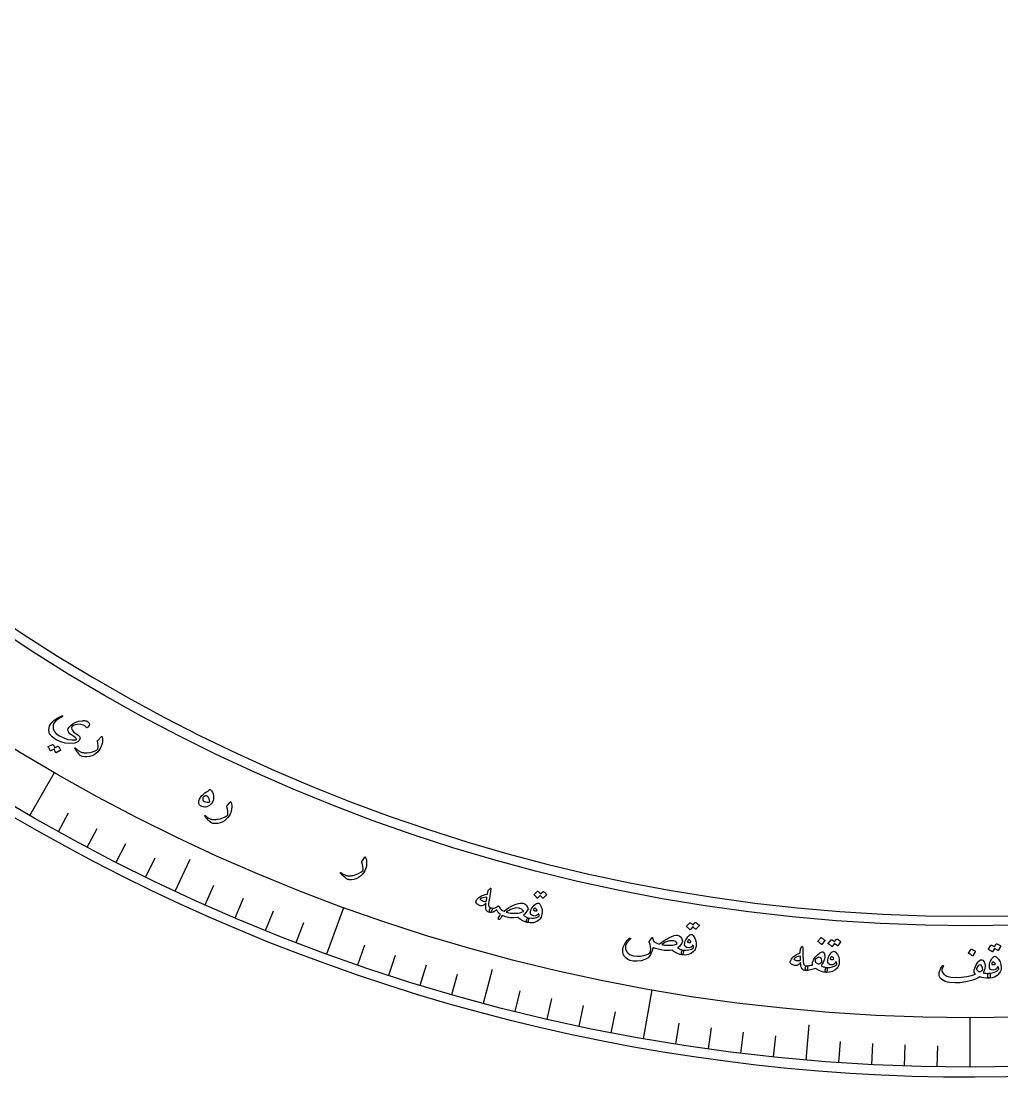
# Model space of a CAD drawing. Header units: millimetres. Extents: x -150 to 150, y -150 to 198.
# Drawn here: x -75.3 to 2.5, y -150 to -66.2 of the extents above; entities that cross this region are included whole.
import ezdxf

# ---------------------------------------------------------------- set-up
doc = ezdxf.new("R2010")
doc.units = ezdxf.units.MM
for name, color, linetype in [('CUT_INNER', 6, 'Continuous'), ('CUT_OUTER', 1, 'Continuous'), ('ENGRAVE', 7, 'Continuous'), ('ENGRAVE_FINE', 8, 'Continuous'), ('TEXT', 5, 'Continuous')]:
    doc.layers.add(name, color=color, linetype=linetype)

msp = doc.modelspace()

# ---------------------------------------------------------------- linework, layer by layer
at = {"layer": 'CUT_INNER'}
msp.add_arc((0, 0), 137.25, 95.273437, 87.539062, dxfattribs=at)
at = {"layer": 'CUT_OUTER'}
msp.add_arc((0.0002, -0.0002), 149.9998, 179.017762, 3.164151, dxfattribs=at)
at = {"layer": 'ENGRAVE'}
for points in [[(-74.6175, -129.2413), (-72.654, -125.8404)], [(-63.0694, -135.2528), (-61.884, -132.7106)], [(-51.0414, -140.235), (-49.6983, -136.5449)], [(-38.6249, -144.1499), (-37.8989, -141.4405)], [(-25.9144, -146.9678), (-25.2325, -143.1004)], [(0, -149.235), (0, -145.308)], [(-13.0067, -148.6671), (-12.7622, -145.8728)]]:
    msp.add_lwpolyline(points, dxfattribs=at)
for radius in [149.235, 145.308, 138.015]:
    msp.add_circle((0, 0), radius, dxfattribs=at)
at = {"layer": 'ENGRAVE_FINE'}
for points in [[(-72.3506, -130.5239), (-71.5346, -129.0519)], [(-70.0616, -131.7667), (-69.2715, -130.2807)], [(-67.7513, -132.9694), (-66.9872, -131.4698)], [(-65.4203, -134.1315), (-64.6825, -132.6189)], [(-60.6993, -136.333), (-60.0148, -134.7955)], [(-58.3108, -137.3715), (-57.6532, -135.8223)], [(-55.9044, -138.3683), (-55.274, -136.8078)], [(-53.481, -139.3229), (-52.8779, -137.7517)], [(-48.5862, -141.1045), (-48.0382, -139.5132)], [(-46.1162, -141.9309), (-45.5961, -140.3303)], [(-43.6321, -142.7141), (-43.14, -141.1047)], [(-41.1347, -143.4539), (-40.6708, -141.8361)], [(-36.1032, -144.8021), (-35.6961, -143.1691)], [(-33.5706, -145.4101), (-33.192, -143.7703)], [(-31.0277, -145.9739), (-30.6778, -144.3276)], [(-28.4754, -146.4931), (-28.1542, -144.8411)], [(-23.3455, -147.3977), (-23.0822, -145.7354)], [(-20.7695, -147.7827), (-20.5353, -146.116)], [(-18.1872, -148.1226), (-17.9821, -146.4522)], [(-15.5993, -148.4175), (-15.4234, -146.7437)], [(-10.4101, -148.8715), (-10.2927, -147.1926)], [(-7.8104, -149.0305), (-7.7223, -147.3498)], [(-5.2082, -149.1441), (-5.1495, -147.4621)], [(-2.6045, -149.2123), (-2.5751, -147.5295)]]:
    msp.add_lwpolyline(points, dxfattribs=at)
at = {"layer": 'TEXT'}
for points in [[(-70.1521, -122.2557), (-70.2469, -122.1489), (-70.3769, -122.072), (-70.5421, -122.0247), (-70.7428, -122.007), (-70.8838, -122.0191), (-71.0161, -122.0544), (-71.1396, -122.113), (-71.2544, -122.1948), (-71.2723, -122.2141), (-71.2862, -122.2369), (-71.2962, -122.2633), (-71.3021, -122.2933), (-71.2896, -122.4043), (-71.2269, -122.5191), (-71.1138, -122.6375), (-70.9504, -122.7593), (-70.7879, -122.8776), (-70.6813, -122.9834), (-70.6306, -123.0769), (-70.636, -123.1582), (-70.7087, -123.293), (-70.8029, -123.3962), (-70.9185, -123.4677), (-71.0556, -123.5074), (-71.4349, -123.5347), (-71.8044, -123.502), (-72.1637, -123.4094), (-72.5123, -123.2569), (-72.8532, -123.0228), (-73.0559, -122.7598), (-73.1203, -122.4687), (-73.0467, -122.1498), (-72.9639, -122.0001), (-72.8474, -121.8534), (-72.6972, -121.7098), (-72.5135, -121.5691), (-72.4573, -121.533), (-72.4015, -121.4991), (-72.3461, -121.4674), (-72.2912, -121.4379), (-72.2363, -121.4104), (-72.181, -121.385), (-72.1255, -121.3616), (-72.0697, -121.3402), (-72.0427, -121.3336), (-72.0234, -121.3359), (-72.0118, -121.3471), (-72.0078, -121.3671), (-72.0109, -121.3872), (-72.019, -121.4044), (-72.032, -121.4187), (-72.05, -121.4299), (-72.3402, -121.5808), (-72.5564, -121.7437), (-72.6984, -121.9192), (-72.7658, -122.1074), (-72.7649, -122.3483), (-72.6827, -122.5667), (-72.5189, -122.7623), (-72.2737, -122.9348), (-71.9281, -123.1025), (-71.5911, -123.2087), (-71.263, -123.2537), (-70.9442, -123.2376), (-70.9229, -123.2329), (-70.9103, -123.2232), (-70.9064, -123.2085), (-70.9112, -123.1888), (-70.9467, -123.1369), (-71.0203, -123.0678), (-71.132, -122.9814), (-71.2818, -122.8777), (-71.4301, -122.7655), (-71.5305, -122.6578), (-71.5829, -122.555), (-71.5875, -122.4569), (-71.56, -122.3609), (-71.5147, -122.2699), (-71.4516, -122.1838), (-71.3707, -122.1026), (-71.18, -121.9617), (-70.967, -121.8536), (-70.7319, -121.7784), (-70.4745, -121.7358), (-70.4086, -121.7285), (-70.3466, -121.725), (-70.2886, -121.7252), (-70.2346, -121.7291), (-70.1846, -121.7364), (-70.1389, -121.7467), (-70.0973, -121.7601), (-70.0598, -121.7765), (-69.9294, -121.8687), (-69.8797, -121.9779), (-69.9106, -122.1043), (-70.0223, -122.2479), (-70.0632, -122.2804), (-70.0985, -122.2925), (-70.1281, -122.2843), (-70.1521, -122.2557)], [(-68.9373, -122.9881), (-68.9315, -122.9826), (-68.926, -122.9788), (-68.9209, -122.9765), (-68.9161, -122.9759), (-68.9053, -122.9808), (-68.8953, -122.9924), (-68.8861, -123.0107), (-68.8777, -123.0359), (-68.8555, -123.1526), (-68.8492, -123.2765), (-68.8588, -123.4078), (-68.8845, -123.5463), (-68.9237, -123.6889), (-68.9738, -123.8231), (-69.0348, -123.9488), (-69.1067, -124.066), (-69.2274, -124.2058), (-69.3659, -124.3274), (-69.5221, -124.4305), (-69.6962, -124.5152), (-69.882, -124.5761), (-70.0716, -124.6041), (-70.2648, -124.5991), (-70.4616, -124.5611), (-70.5112, -124.5454), (-70.557, -124.5228), (-70.5988, -124.4933), (-70.6368, -124.457), (-70.7189, -124.3638), (-70.7924, -124.2786), (-70.8573, -124.2016), (-70.9137, -124.1327), (-70.9614, -124.0721), (-71.0001, -124.0199), (-71.0298, -123.9762), (-71.0506, -123.9408), (-71.0539, -123.9317), (-71.0554, -123.9236), (-71.055, -123.9165), (-71.0528, -123.9105), (-71.0481, -123.9039), (-71.0422, -123.8985), (-71.0353, -123.8943), (-71.0272, -123.8914), (-71.0185, -123.8906), (-71.0098, -123.8929), (-71.0009, -123.8983), (-70.992, -123.9067), (-70.9386, -123.9595), (-70.8863, -124.0077), (-70.8349, -124.0514), (-70.7847, -124.0905), (-70.735, -124.1253), (-70.6854, -124.1561), (-70.636, -124.1829), (-70.5868, -124.2056), (-70.5357, -124.2248), (-70.4808, -124.2411), (-70.4221, -124.2543), (-70.3595, -124.2646), (-70.2931, -124.2716), (-70.2226, -124.2752), (-70.148, -124.2753), (-70.0694, -124.2719), (-69.8404, -124.2474), (-69.6294, -124.1992), (-69.4365, -124.1275), (-69.2617, -124.0324), (-69.2491, -124.0238), (-69.2382, -124.0119), (-69.229, -123.9966), (-69.2216, -123.9779), (-69.2028, -123.8536), (-69.1996, -123.7055), (-69.2118, -123.5337), (-69.2393, -123.3381), (-69.239, -123.3269), (-69.2374, -123.3176), (-69.2345, -123.3102), (-69.2302, -123.3048)], [(-72.3876, -123.7581), (-72.3803, -123.7562), (-72.3723, -123.7573), (-72.3635, -123.7612), (-72.354, -123.768), (-72.3256, -123.8025), (-72.2992, -123.8377), (-72.2747, -123.8735), (-72.2521, -123.91), (-72.2314, -123.9476), (-72.2124, -123.9866), (-72.1951, -124.027), (-72.1795, -124.0688), (-72.1781, -124.0797), (-72.1802, -124.0891), (-72.1858, -124.097), (-72.1948, -124.1036), (-72.5322, -124.276), (-72.5392, -124.2768), (-72.5463, -124.2726), (-72.5537, -124.2635), (-72.5612, -124.2494), (-72.5654, -124.238), (-72.5731, -124.2212), (-72.5845, -124.1989), (-72.5995, -124.1711), (-72.6182, -124.1376), (-72.6407, -124.0978), (-72.6669, -124.0519), (-72.697, -123.9998), (-72.9622, -124.1312), (-72.9725, -124.1339), (-72.9817, -124.1306), (-72.9898, -124.1213), (-72.9969, -124.1059), (-73.003, -124.0926), (-73.0129, -124.0721), (-73.0267, -124.0445), (-73.0444, -124.0098), (-73.0663, -123.9676), (-73.093, -123.9178), (-73.1244, -123.8603), (-73.1606, -123.7951), (-73.1631, -123.7863), (-73.1624, -123.7794), (-73.1586, -123.7744), (-73.1514, -123.7713), (-72.816, -123.6136), (-72.8087, -123.6118), (-72.8007, -123.6129), (-72.7919, -123.6168), (-72.7824, -123.6237), (-72.7574, -123.6516), (-72.7343, -123.6805), (-72.7131, -123.7105), (-72.6936, -123.7415), (-72.6759, -123.7734), (-72.6598, -123.8058), (-72.6452, -123.8389), (-72.6322, -123.8725)], [(-60.3563, -127.2005), (-60.3169, -127.2009), (-60.2789, -127.2152), (-60.2423, -127.2433), (-60.2069, -127.2852), (-60.1304, -127.4136), (-60.076, -127.5442), (-60.044, -127.6769), (-60.0342, -127.8119), (-60.045, -127.9427), (-60.0763, -128.0667), (-60.1281, -128.184), (-60.2006, -128.2945), (-60.282, -128.3881), (-60.3697, -128.4642), (-60.4639, -128.5228), (-60.5645, -128.5638), (-60.667, -128.5865), (-60.7669, -128.5901), (-60.8643, -128.5745), (-60.9591, -128.5397), (-61.0737, -128.4748), (-61.1547, -128.3957), (-61.2019, -128.3023), (-61.2154, -128.1948), (-61.1992, -128.0796), (-61.1555, -127.9595), (-61.0844, -127.8345), (-60.986, -127.7046), (-60.8665, -127.578), (-60.7343, -127.4668), (-60.5892, -127.3709), (-60.4313, -127.2903), (-60.4252, -127.2859), (-60.418, -127.2769), (-60.4098, -127.2631), (-60.4004, -127.2446), (-60.3895, -127.2248), (-60.3786, -127.2109), (-60.3675, -127.2028), (-60.3563, -127.2005)], [(-60.3819, -128.1861), (-60.3566, -128.1737), (-60.3424, -128.1491), (-60.3393, -128.1123), (-60.3473, -128.0633), (-60.3901, -127.926), (-60.4439, -127.8182), (-60.5087, -127.74), (-60.5845, -127.6912), (-60.6262, -127.6799), (-60.6715, -127.6836), (-60.7205, -127.7024), (-60.7732, -127.7363), (-60.8218, -127.7768), (-60.8585, -127.8154), (-60.8832, -127.8521), (-60.896, -127.8869), (-60.8987, -127.9609), (-60.8739, -128.0264), (-60.8218, -128.0833), (-60.7423, -128.1318), (-60.6471, -128.1696), (-60.5552, -128.1913), (-60.4668, -128.1968), (-60.3819, -128.1861)], [(-58.7081, -128.1865), (-58.7027, -128.1806), (-58.6976, -128.1763), (-58.6927, -128.1737), (-58.6879, -128.1727), (-58.6768, -128.1766), (-58.6659, -128.1874), (-58.6552, -128.2049), (-58.6448, -128.2293), (-58.6132, -128.3438), (-58.5968, -128.4668), (-58.5958, -128.5984), (-58.61, -128.7386), (-58.6375, -128.8839), (-58.6766, -129.0217), (-58.7271, -129.152), (-58.7893, -129.2746), (-58.8982, -129.4238), (-59.0264, -129.5562), (-59.1737, -129.6717), (-59.3403, -129.7703), (-59.5206, -129.8461), (-59.7072, -129.8894), (-59.9002, -129.9001), (-60.0994, -129.8783), (-60.1501, -129.8666), (-60.1976, -129.8478), (-60.2417, -129.8219), (-60.2825, -129.7887), (-60.3719, -129.7025), (-60.4521, -129.6236), (-60.5231, -129.5522), (-60.5849, -129.4881), (-60.6373, -129.4316), (-60.6801, -129.3827), (-60.7133, -129.3415), (-60.737, -129.3079), (-60.741, -129.2991), (-60.7431, -129.2911), (-60.7433, -129.2841), (-60.7416, -129.2779), (-60.7374, -129.2709), (-60.732, -129.2651), (-60.7254, -129.2603), (-60.7176, -129.2568), (-60.709, -129.2553), (-60.7001, -129.2569), (-60.6909, -129.2615), (-60.6813, -129.2692), (-60.6238, -129.3175), (-60.5677, -129.3613), (-60.513, -129.4006), (-60.4597, -129.4355), (-60.4073, -129.4662), (-60.3554, -129.4928), (-60.304, -129.5155), (-60.2531, -129.5341), (-60.2006, -129.5491), (-60.1446, -129.5608), (-60.085, -129.5693), (-60.0218, -129.5744), (-59.955, -129.576), (-59.8844, -129.5738), (-59.8101, -129.5679), (-59.732, -129.5581), (-59.5058, -129.5151), (-59.2994, -129.4499), (-59.113, -129.3628), (-58.9465, -129.2538), (-58.9346, -129.2442), (-58.9247, -129.2314), (-58.9168, -129.2154), (-58.9109, -129.1962), (-58.9023, -129.0707), (-58.9111, -128.9229), (-58.9373, -128.7526), (-58.9806, -128.56), (-58.9813, -128.5487), (-58.9804, -128.5393), (-58.9781, -128.5317), (-58.9743, -128.526)], [(-48.0389, -132.5545), (-48.0341, -132.5481), (-48.0293, -132.5434), (-48.0246, -132.5404), (-48.0199, -132.539), (-48.0085, -132.542), (-47.9968, -132.5519), (-47.9847, -132.5685), (-47.9723, -132.5919), (-47.9314, -132.7035), (-47.9051, -132.8248), (-47.8933, -132.9558), (-47.8961, -133.0967), (-47.9116, -133.2438), (-47.9392, -133.3843), (-47.979, -133.5182), (-48.0309, -133.6456), (-48.1273, -133.8032), (-48.2442, -133.9456), (-48.3816, -134.0727), (-48.5396, -134.1846), (-48.7131, -134.2749), (-48.8956, -134.3333), (-49.087, -134.3597), (-49.2873, -134.3542), (-49.3389, -134.3468), (-49.3877, -134.3319), (-49.4338, -134.3096), (-49.4772, -134.28), (-49.5733, -134.2013), (-49.6597, -134.1293), (-49.7363, -134.0638), (-49.8031, -134.005), (-49.86, -133.953), (-49.9066, -133.9078), (-49.9431, -133.8694), (-49.9694, -133.8379), (-49.9741, -133.8294), (-49.9769, -133.8217), (-49.9776, -133.8147), (-49.9764, -133.8084), (-49.9728, -133.8011), (-49.968, -133.7948), (-49.9618, -133.7895), (-49.9542, -133.7853), (-49.9458, -133.7832), (-49.9368, -133.784), (-49.9272, -133.7879), (-49.9171, -133.7947), (-49.8558, -133.8381), (-49.7963, -133.8772), (-49.7385, -133.912), (-49.6826, -133.9424), (-49.6279, -133.9687), (-49.574, -133.991), (-49.5209, -134.0094), (-49.4686, -134.0238), (-49.4151, -134.0345), (-49.3583, -134.0416), (-49.2982, -134.0451), (-49.2348, -134.0451), (-49.1681, -134.0412), (-49.0979, -134.0333), (-49.0243, -134.0212), (-48.9473, -134.0052), (-48.7254, -133.9437), (-48.5251, -133.8619), (-48.3464, -133.7599), (-48.1893, -133.6376), (-48.1782, -133.6271), (-48.1694, -133.6136), (-48.1629, -133.597), (-48.1586, -133.5773), (-48.1602, -133.4516), (-48.1811, -133.3049), (-48.2211, -133.1374), (-48.28, -132.9489), (-48.2816, -132.9378), (-48.2815, -132.9283), (-48.2798, -132.9206), (-48.2765, -132.9145)], [(-38.0918, -135.0504), (-38.0612, -135.0318), (-38.0418, -135.034), (-38.0337, -135.057), (-38.0368, -135.1008), (-38.0411, -135.1265), (-38.0466, -135.1623), (-38.0532, -135.2081), (-38.0611, -135.2639), (-38.0705, -135.3302), (-38.0819, -135.4073), (-38.0953, -135.4953), (-38.1106, -135.5942), (-38.1256, -135.6915), (-38.1391, -135.7785), (-38.151, -135.8554), (-38.1614, -135.922), (-38.1703, -135.9782), (-38.1775, -136.0238), (-38.183, -136.0585), (-38.1869, -136.0826), (-38.2075, -136.2356), (-38.2097, -136.3584), (-38.1936, -136.4508), (-38.1592, -136.513), (-38.1305, -136.5414), (-38.0929, -136.5653), (-38.0464, -136.5845), (-37.991, -136.5991), (-37.9598, -136.6135), (-37.9391, -136.6364), (-37.929, -136.6677), (-37.9294, -136.7076), (-37.9383, -136.7533), (-37.9524, -136.7981), (-37.9716, -136.842), (-37.9962, -136.885), (-38.0221, -136.9203), (-38.0467, -136.945), (-38.0701, -136.9592), (-38.0922, -136.9628), (-38.1983, -136.9322), (-38.2846, -136.8874), (-38.3511, -136.8285), (-38.3976, -136.7555), (-38.4269, -136.6593), (-38.4398, -136.5399), (-38.4363, -136.3974), (-38.4163, -136.2317), (-38.5007, -136.3122), (-38.5803, -136.3717), (-38.6552, -136.4102), (-38.7252, -136.4277), (-38.7775, -136.4262), (-38.8363, -136.4146), (-38.9015, -136.393), (-38.9732, -136.3614), (-39.0468, -136.3212), (-39.1068, -136.2817), (-39.1534, -136.2427), (-39.1863, -136.2042), (-39.2097, -136.1618), (-39.2214, -136.121), (-39.2217, -136.0819), (-39.2103, -136.0445), (-39.1875, -136.0004), (-39.1567, -135.953), (-39.1178, -135.9026), (-39.071, -135.8489), (-39.0209, -135.7959), (-38.9784, -135.7544), (-38.9436, -135.7243), (-38.9165, -135.7056), (-38.7762, -135.6378), (-38.6277, -135.5787), (-38.471, -135.5284), (-38.3061, -135.4868), (-38.2895, -135.4079), (-38.2743, -135.34), (-38.2607, -135.2831), (-38.2485, -135.2372), (-38.2354, -135.1995), (-38.219, -135.1671), (-38.1991, -135.14), (-38.1759, -135.1182)], [(-38.3475, -135.7411), (-38.5078, -135.7499), (-38.6492, -135.7765), (-38.7719, -135.8209), (-38.8758, -135.8831), (-38.8844, -135.8932), (-38.8871, -135.9038), (-38.8841, -135.9151), (-38.8752, -135.9269), (-38.8382, -135.957), (-38.7965, -135.9837), (-38.75, -136.0072), (-38.6988, -136.0274), (-38.6428, -136.0443), (-38.582, -136.0578), (-38.5165, -136.0681), (-38.4462, -136.075), (-38.435, -136.0746), (-38.4225, -136.0719), (-38.4088, -136.0668), (-38.3938, -136.0593), (-38.3869, -136.0255), (-38.3803, -135.9901), (-38.374, -135.9529), (-38.3681, -135.914), (-38.3625, -135.8733), (-38.3572, -135.831), (-38.3522, -135.7869), (-38.3475, -135.7411)], [(-33.8937, -135.2869), (-33.8874, -135.2831), (-33.8796, -135.2818), (-33.8703, -135.283), (-33.8596, -135.2868), (-33.8238, -135.3117), (-33.7896, -135.3378), (-33.7571, -135.3651), (-33.7262, -135.3936), (-33.6968, -135.4236), (-33.6686, -135.4555), (-33.6416, -135.4892), (-33.6159, -135.5248), (-33.6117, -135.5347), (-33.6111, -135.5443), (-33.6142, -135.5535), (-33.6209, -135.5624), (-33.8912, -135.8237), (-33.8975, -135.8265), (-33.9053, -135.8245), (-33.9146, -135.8179), (-33.9254, -135.8065), (-33.9323, -135.7968), (-33.9441, -135.7829), (-33.9607, -135.7649), (-33.9822, -135.7426), (-34.0087, -135.7158), (-34.0403, -135.6842), (-34.0772, -135.6478), (-34.1192, -135.6066), (-34.3328, -135.808), (-34.3417, -135.8136), (-34.3512, -135.8131), (-34.3613, -135.8064), (-34.372, -135.7937), (-34.3813, -135.7827), (-34.3961, -135.766), (-34.4164, -135.7435), (-34.4422, -135.7153), (-34.474, -135.6813), (-34.5123, -135.6413), (-34.5571, -135.5952), (-34.6084, -135.5432), (-34.6131, -135.5355), (-34.6143, -135.5287), (-34.612, -135.5228), (-34.6062, -135.5178), (-34.3337, -135.2711), (-34.3274, -135.2673), (-34.3196, -135.266), (-34.3103, -135.2673), (-34.2996, -135.2711), (-34.2687, -135.2907), (-34.2394, -135.3118), (-34.2115, -135.3344), (-34.185, -135.3585), (-34.1599, -135.3839), (-34.1361, -135.4104), (-34.1136, -135.4378), (-34.0925, -135.4662)], [(-37.1282, -137.1795), (-37.1791, -137.2583), (-37.2201, -137.3252), (-37.2514, -137.38), (-37.2729, -137.4228), (-37.291, -137.4573), (-37.3111, -137.4831), (-37.3333, -137.5002), (-37.3574, -137.5085), (-37.3789, -137.5089), (-37.3981, -137.5051), (-37.4151, -137.4969), (-37.4298, -137.4845), (-37.4382, -137.4339), (-37.4124, -137.3523), (-37.3525, -137.2398), (-37.2586, -137.0963), (-37.3137, -137.0601), (-37.3629, -137.0223), (-37.4062, -136.9827), (-37.4435, -136.9416), (-37.4767, -136.8971), (-37.5074, -136.8479), (-37.5357, -136.794), (-37.5616, -136.7352), (-37.7092, -136.8501), (-37.8469, -136.9264), (-37.9746, -136.9639), (-38.0922, -136.9628), (-38.1125, -136.9542), (-38.1276, -136.9367), (-38.1375, -136.9102), (-38.1421, -136.8749), (-38.1401, -136.7982), (-38.1272, -136.731), (-38.1032, -136.6735), (-38.0682, -136.6255), (-38.0473, -136.6071), (-38.0274, -136.5966), (-38.0087, -136.5939), (-37.991, -136.5991), (-37.8937, -136.6193), (-37.7765, -136.6009), (-37.6395, -136.5438), (-37.4827, -136.448), (-37.4643, -136.4367), (-37.4477, -136.4315), (-37.4327, -136.4323), (-37.4193, -136.4393), (-37.412, -136.4443), (-37.4051, -136.4508), (-37.3986, -136.4588), (-37.3925, -136.4684), (-37.3864, -136.479), (-37.38, -136.4903), (-37.3732, -136.5022), (-37.366, -136.5148), (-37.2958, -136.6305), (-37.2081, -136.7264), (-37.103, -136.8025), (-36.9804, -136.8588), (-36.8108, -136.7204), (-36.6288, -136.595), (-36.4342, -136.4826), (-36.2273, -136.383), (-36.0275, -136.303), (-35.8493, -136.2464), (-35.6926, -136.2133), (-35.5573, -136.2037), (-35.4744, -136.2158), (-35.3928, -136.2476), (-35.3126, -136.2991), (-35.2336, -136.3701), (-35.1664, -136.4487), (-35.1187, -136.5275), (-35.0905, -136.6068), (-35.0818, -136.6865), (-35.1645, -136.835), (-35.2542, -136.9659), (-35.3509, -137.0794), (-35.4546, -137.1753), (-35.3996, -137.2102), (-35.3461, -137.2428), (-35.2942, -137.2731), (-35.2439, -137.301), (-35.1949, -137.3262), (-35.1473, -137.348), (-35.101, -137.3664), (-35.0561, -137.3816), (-35.0411, -137.3922), (-35.033, -137.4145), (-35.0316, -137.4487), (-35.0371, -137.4947), (-35.0594, -137.6088), (-35.0856, -137.689), (-35.1155, -137.7352), (-35.1494, -137.7474), (-35.3177, -137.702), (-35.4962, -137.6184), (-35.6849, -137.4967), (-35.8836, -137.3369), (-36.2122, -137.3802), (-36.5294, -137.3684), (-36.8348, -137.3014), (-37.1282, -137.1795)], [(-34.2606, -136.2026), (-34.2338, -136.2136), (-34.2061, -136.2336), (-34.1773, -136.2624), (-34.1476, -136.3002), (-34.0318, -136.5091), (-33.9691, -136.7273), (-33.9596, -136.955), (-34.0035, -137.1921), (-34.0461, -137.3107), (-34.0983, -137.4128), (-34.1599, -137.4986), (-34.231, -137.5679), (-34.4378, -137.696), (-34.66, -137.7687), (-34.8972, -137.7858), (-35.1494, -137.7474), (-35.1727, -137.7353), (-35.1894, -137.7123), (-35.1996, -137.6786), (-35.2031, -137.6341), (-35.2026, -137.6102), (-35.2001, -137.5862), (-35.1957, -137.5621), (-35.1894, -137.538), (-35.1819, -137.5145), (-35.1739, -137.4922), (-35.1654, -137.4711), (-35.1564, -137.4512), (-35.1362, -137.4179), (-35.1127, -137.3953), (-35.086, -137.3831), (-35.0561, -137.3816), (-34.8089, -137.4103), (-34.5865, -137.4032), (-34.3888, -137.3604), (-34.2161, -137.2819), (-34.2087, -137.223), (-34.2057, -137.1753), (-34.2072, -137.139), (-34.2131, -137.114), (-34.2221, -137.0915), (-34.2317, -137.0759), (-34.2419, -137.0671), (-34.2528, -137.0652), (-34.2608, -137.0659), (-34.2675, -137.068), (-34.273, -137.0715), (-34.2772, -137.0764), (-34.3365, -137.147), (-34.4004, -137.1969), (-34.4688, -137.2262), (-34.5419, -137.2349), (-34.7394, -137.201), (-34.859, -137.1147), (-34.9009, -136.976), (-34.865, -136.7852), (-34.8213, -136.6816), (-34.7604, -136.5781), (-34.6823, -136.4746), (-34.5871, -136.3711), (-34.4927, -136.2852), (-34.4068, -136.2285), (-34.3295, -136.2009), (-34.2606, -136.2026)], [(-35.4499, -136.8385), (-35.5887, -136.6819), (-35.7767, -136.6005), (-36.0142, -136.5943), (-36.3016, -136.6628), (-36.4507, -136.7183), (-36.5842, -136.7817), (-36.702, -136.853), (-36.8042, -136.9323), (-36.6429, -136.9726), (-36.4606, -136.9992), (-36.2573, -137.0122), (-36.0332, -137.0114), (-35.8854, -136.9987), (-35.7408, -136.9731), (-35.5995, -136.9346), (-35.4615, -136.8832), (-35.4481, -136.8755), (-35.4417, -136.8655), (-35.4423, -136.8532), (-35.4499, -136.8385)], [(-34.5049, -136.6083), (-34.5481, -136.6095), (-34.5874, -136.6317), (-34.6229, -136.675), (-34.6545, -136.7392), (-34.657, -136.7499), (-34.6582, -136.7577), (-34.658, -136.7626), (-34.6567, -136.7646), (-34.6183, -136.7848), (-34.5783, -136.8006), (-34.5367, -136.812), (-34.4933, -136.8189), (-34.454, -136.8204), (-34.4205, -136.8167), (-34.3926, -136.8077), (-34.3704, -136.7936), (-34.3996, -136.7167), (-34.4318, -136.6602), (-34.4669, -136.6241), (-34.5049, -136.6083)], [(-21.8102, -137.7521), (-21.8043, -137.7477), (-21.7966, -137.7457), (-21.7873, -137.7462), (-21.7762, -137.749), (-21.7384, -137.7706), (-21.7021, -137.7936), (-21.6673, -137.8179), (-21.634, -137.8436), (-21.602, -137.8709), (-21.5711, -137.9001), (-21.5412, -137.9314), (-21.5125, -137.9645), (-21.5074, -137.974), (-21.506, -137.9836), (-21.5082, -137.993), (-21.5142, -138.0024), (-21.7603, -138.2866), (-21.7663, -138.2899), (-21.7743, -138.2887), (-21.7841, -138.2829), (-21.7959, -138.2725), (-21.8037, -138.2635), (-21.8166, -138.2507), (-21.8348, -138.2341), (-21.8581, -138.2138), (-21.8868, -138.1895), (-21.9212, -138.1609), (-21.9611, -138.1278), (-22.0066, -138.0905), (-22.2015, -138.3099), (-22.2099, -138.3163), (-22.2195, -138.3166), (-22.2301, -138.3109), (-22.2419, -138.2992), (-22.2521, -138.2891), (-22.2683, -138.2737), (-22.2905, -138.2531), (-22.3187, -138.2273), (-22.3534, -138.1962), (-22.3951, -138.1597), (-22.4438, -138.1178), (-22.4994, -138.0705), (-22.5048, -138.0633), (-22.5066, -138.0566), (-22.5048, -138.0505), (-22.4995, -138.045), (-22.2499, -137.7752), (-22.244, -137.7709), (-22.2363, -137.7689), (-22.227, -137.7694), (-22.2159, -137.7722), (-22.1835, -137.789), (-22.1523, -137.8074), (-22.1225, -137.8275), (-22.094, -137.8492), (-22.0668, -137.8723), (-22.0407, -137.8965), (-22.0159, -137.9218), (-21.9924, -137.9483)], [(-24.2803, -139.9575), (-24.5189, -139.9231), (-24.744, -139.8752), (-24.9555, -139.814), (-25.1532, -139.7394), (-25.2616, -140.0496), (-25.3636, -140.2875), (-25.4592, -140.453), (-25.5482, -140.5461), (-25.816, -140.6889), (-26.1056, -140.7797), (-26.4168, -140.8185), (-26.7494, -140.805), (-26.9772, -140.7594), (-27.1687, -140.6777), (-27.324, -140.56), (-27.4428, -140.4065), (-27.5219, -140.2366), (-27.5616, -140.0647), (-27.5619, -139.891), (-27.523, -139.7153), (-27.4385, -139.5005), (-27.3305, -139.3106), (-27.1993, -139.1456), (-27.0447, -139.0053), (-27.0254, -138.9909), (-27.0082, -138.9825), (-26.9933, -138.98), (-26.9806, -138.9835), (-26.969, -138.9911), (-26.9613, -139.0001), (-26.9577, -139.0104), (-26.9581, -139.0221), (-26.9619, -139.0345), (-26.9683, -139.0468), (-26.9774, -139.0592), (-26.9891, -139.0716), (-27.2232, -139.3258), (-27.3421, -139.5777), (-27.345, -139.8277), (-27.2315, -140.0759), (-27.1349, -140.1899), (-27.0165, -140.2809), (-26.8763, -140.3487), (-26.7143, -140.3932), (-26.4309, -140.4279), (-26.1558, -140.4226), (-25.8891, -140.3774), (-25.6311, -140.2922), (-25.555, -140.2525), (-25.4857, -140.2025), (-25.4232, -140.1422), (-25.3675, -140.0715), (-25.3605, -140.0611), (-25.3557, -140.0481), (-25.3532, -140.0326), (-25.3529, -140.0145), (-25.3498, -139.8336), (-25.3657, -139.6658), (-25.4004, -139.511), (-25.4539, -139.3693), (-25.4637, -139.3452), (-25.4681, -139.3241), (-25.4672, -139.3061), (-25.461, -139.2913), (-25.2713, -138.9762), (-25.2577, -138.96), (-25.2451, -138.949), (-25.2334, -138.9431), (-25.2226, -138.9424), (-25.2147, -138.9457), (-25.2074, -138.9526), (-25.2008, -138.9631), (-25.1949, -138.9773), (-25.0891, -139.2649), (-25.0584, -139.2907), (-25.0209, -139.3156), (-24.9765, -139.3395), (-24.9253, -139.3626), (-24.8676, -139.3851), (-24.8037, -139.4077), (-24.7337, -139.4302), (-24.6576, -139.4528), (-24.565, -139.3826), (-24.4706, -139.3143), (-24.3741, -139.2479), (-24.2757, -139.1833), (-24.1753, -139.1207), (-24.073, -139.06), (-23.9687, -139.0011), (-23.8624, -138.9441), (-23.6615, -138.8481), (-23.4875, -138.7846), (-23.3404, -138.7535), (-23.2201, -138.7551), (-23.1454, -138.7753), (-23.0778, -138.8097), (-23.0174, -138.8583), (-22.964, -138.9211), (-22.9171, -138.9947), (-22.8796, -139.071), (-22.8516, -139.15), (-22.8329, -139.2317), (-22.832, -139.2473), (-22.8328, -139.2636), (-22.8354, -139.2808), (-22.8396, -139.2987), (-22.8812, -139.3987), (-22.9487, -139.5039), (-23.0422, -139.6145), (-23.1617, -139.7303), (-23.1776, -139.7415), (-23.1917, -139.7508), (-23.2039, -139.7584), (-23.2141, -139.7641), (-23.1545, -139.7962), (-23.0965, -139.8256), (-23.0401, -139.8523), (-22.9855, -139.8763), (-22.9324, -139.8973), (-22.881, -139.9152), (-22.8312, -139.9298), (-22.783, -139.9413), (-22.7672, -139.9505), (-22.7571, -139.9721), (-22.7527, -140.006), (-22.7541, -140.0522), (-22.7662, -140.1679), (-22.7852, -140.2501), (-22.811, -140.2988), (-22.8436, -140.3139), (-23.0251, -140.2835), (-23.222, -140.2104), (-23.434, -140.0945), (-23.661, -139.9359), (-23.8041, -139.9579), (-23.9551, -139.9689), (-24.1138, -139.9688), (-24.2803, -139.9575)], [(-22.0948, -138.6966), (-22.0671, -138.7053), (-22.0377, -138.7227), (-22.0065, -138.7489), (-21.9736, -138.7838), (-21.8398, -138.9817), (-21.758, -139.1936), (-21.7285, -139.4195), (-21.7513, -139.6596), (-21.7833, -139.7814), (-21.8262, -139.8878), (-21.88, -139.9786), (-21.9447, -140.054), (-22.1394, -140.1998), (-22.3542, -140.2919), (-22.5891, -140.3299), (-22.8436, -140.3139), (-22.8679, -140.3039), (-22.8866, -140.2825), (-22.8997, -140.2498), (-22.9072, -140.2058), (-22.9088, -140.1819), (-22.9084, -140.1578), (-22.9062, -140.1335), (-22.902, -140.1089), (-22.8966, -140.0848), (-22.8906, -140.0619), (-22.884, -140.0401), (-22.8768, -140.0195), (-22.8596, -139.9846), (-22.8382, -139.9599), (-22.8127, -139.9455), (-22.783, -139.9413), (-22.5343, -139.9481), (-22.3133, -139.9214), (-22.1202, -139.8612), (-21.9551, -139.7678), (-21.9529, -139.7084), (-21.9542, -139.6607), (-21.9589, -139.6247), (-21.967, -139.6003), (-21.9779, -139.5787), (-21.9889, -139.564), (-21.9998, -139.5561), (-22.0108, -139.5552), (-22.0187, -139.5566), (-22.0253, -139.5593), (-22.0304, -139.5633), (-22.0341, -139.5685), (-22.0869, -139.644), (-22.1462, -139.6994), (-22.2118, -139.7347), (-22.2838, -139.7498), (-22.4835, -139.7334), (-22.6103, -139.658), (-22.6642, -139.5236), (-22.6453, -139.3304), (-22.611, -139.2233), (-22.5595, -139.1148), (-22.4908, -139.0048), (-22.4051, -138.8933), (-22.3187, -138.7994), (-22.2382, -138.7353), (-22.1635, -138.7011), (-22.0948, -138.6966)], [(-11.8493, -138.9511), (-11.8437, -138.9463), (-11.8362, -138.9438), (-11.8268, -138.9435), (-11.8156, -138.9456), (-11.7382, -138.9853), (-11.6661, -139.0319), (-11.5991, -139.0853), (-11.5374, -139.1457), (-11.5316, -139.1546), (-11.5295, -139.1632), (-11.5309, -139.1715), (-11.536, -139.1795), (-11.7569, -139.481), (-11.7648, -139.488), (-11.7742, -139.489), (-11.7853, -139.4841), (-11.7979, -139.4733), (-11.8089, -139.464), (-11.8262, -139.4499), (-11.8498, -139.431), (-11.8798, -139.4074), (-11.9167, -139.379), (-11.961, -139.3458), (-12.0127, -139.3076), (-12.0717, -139.2646), (-12.0794, -139.2576), (-12.083, -139.251), (-12.0824, -139.2447), (-12.0777, -139.2388)], [(-10.5963, -139.0649), (-10.5908, -139.06), (-10.5833, -139.0575), (-10.574, -139.0571), (-10.5627, -139.059), (-10.5232, -139.0775), (-10.4852, -139.0975), (-10.4485, -139.1189), (-10.4133, -139.1418), (-10.3792, -139.1665), (-10.346, -139.1931), (-10.3137, -139.2218), (-10.2824, -139.2525), (-10.2766, -139.2616), (-10.2744, -139.271), (-10.2759, -139.2806), (-10.281, -139.2905), (-10.5033, -139.5936), (-10.5091, -139.5974), (-10.5171, -139.5968), (-10.5274, -139.5918), (-10.54, -139.5824), (-10.5484, -139.574), (-10.5624, -139.5623), (-10.5818, -139.5473), (-10.6067, -139.529), (-10.6373, -139.5071), (-10.6739, -139.4813), (-10.7163, -139.4516), (-10.7647, -139.418), (-10.9413, -139.6526), (-10.9491, -139.6596), (-10.9586, -139.6607), (-10.9697, -139.6558), (-10.9824, -139.6451), (-10.9934, -139.6358), (-11.0108, -139.6218), (-11.0346, -139.6031), (-11.0647, -139.5797), (-11.1018, -139.5515), (-11.1463, -139.5185), (-11.1982, -139.4807), (-11.2575, -139.438), (-11.2635, -139.4312), (-11.2658, -139.4247), (-11.2646, -139.4185), (-11.2597, -139.4126), (-11.0327, -139.1235), (-11.0272, -139.1187), (-11.0197, -139.1161), (-11.0103, -139.1158), (-10.9991, -139.1178), (-10.9654, -139.1319), (-10.9329, -139.1477), (-10.9015, -139.1653), (-10.8714, -139.1846), (-10.8423, -139.2054), (-10.8144, -139.2275), (-10.7877, -139.2507), (-10.762, -139.2752)], [(-23.5207, -139.2066), (-23.6925, -139.1907), (-23.8569, -139.2025), (-24.0138, -139.2421), (-24.1635, -139.3093), (-24.4701, -139.5028), (-24.3967, -139.5165), (-24.3209, -139.5279), (-24.2425, -139.537), (-24.1616, -139.5438), (-24.0776, -139.5485), (-23.9901, -139.5511), (-23.8991, -139.5515), (-23.8045, -139.5499), (-23.6231, -139.5381), (-23.4682, -139.5132), (-23.34, -139.4752), (-23.2384, -139.4241), (-23.2969, -139.3399), (-23.3634, -139.2756), (-23.438, -139.2311), (-23.5207, -139.2066)], [(-22.3023, -139.1223), (-22.3452, -139.1274), (-22.3824, -139.153), (-22.4139, -139.1992), (-22.4398, -139.2659), (-22.4413, -139.2768), (-22.4417, -139.2847), (-22.4412, -139.2896), (-22.4396, -139.2914), (-22.3997, -139.3082), (-22.3584, -139.3204), (-22.3159, -139.328), (-22.2722, -139.331), (-22.2329, -139.3291), (-22.1998, -139.3224), (-22.1728, -139.311), (-22.152, -139.295), (-22.1879, -139.221), (-22.2249, -139.1676), (-22.263, -139.1347), (-22.3023, -139.1223)], [(-13.3492, -139.6832), (-13.3223, -139.6594), (-13.3029, -139.6581), (-13.2908, -139.6793), (-13.286, -139.7229), (-13.2856, -139.749), (-13.2846, -139.7852), (-13.283, -139.8315), (-13.2808, -139.8878), (-13.2782, -139.9547), (-13.2756, -140.0326), (-13.2731, -140.1216), (-13.2705, -140.2217), (-13.2678, -140.32), (-13.2655, -140.4081), (-13.2635, -140.4858), (-13.2619, -140.5533), (-13.2605, -140.6101), (-13.2595, -140.6562), (-13.2587, -140.6914), (-13.2583, -140.7158), (-13.2512, -140.87), (-13.2315, -140.9912), (-13.1991, -141.0793), (-13.1541, -141.1343), (-13.1208, -141.1572), (-13.0796, -141.1739), (-13.0304, -141.1845), (-12.9732, -141.189), (-12.94, -141.1975), (-12.9155, -141.2164), (-12.9, -141.2454), (-12.8933, -141.2848), (-12.8938, -141.3313), (-12.8996, -141.3779), (-12.9108, -141.4245), (-12.9272, -141.4712), (-12.9464, -141.5105), (-12.9663, -141.5393), (-12.9867, -141.5574), (-13.0078, -141.5649), (-13.1177, -141.5537), (-13.2106, -141.5251), (-13.2865, -141.479), (-13.3454, -141.4155), (-13.3914, -141.3261), (-13.4254, -141.2109), (-13.4474, -141.0701), (-13.4573, -140.9034), (-13.526, -140.9977), (-13.5937, -141.0705), (-13.6605, -141.1218), (-13.7262, -141.1515), (-13.778, -141.1593), (-13.8379, -141.1585), (-13.9059, -141.1489), (-13.9821, -141.1306), (-14.0617, -141.1042), (-14.1278, -141.076), (-14.1806, -141.0459), (-14.2199, -141.014), (-14.2504, -140.9764), (-14.2693, -140.9384), (-14.2765, -140.9), (-14.272, -140.8612), (-14.2575, -140.8137), (-14.2356, -140.7616), (-14.2064, -140.705), (-14.1699, -140.6438), (-14.13, -140.5827), (-14.0957, -140.5343), (-14.0668, -140.4984), (-14.0435, -140.4752), (-13.9175, -140.3834), (-13.782, -140.2988), (-13.6368, -140.2213), (-13.482, -140.1509), (-13.4797, -140.0703), (-13.477, -140.0007), (-13.4737, -139.9423), (-13.47, -139.895), (-13.4638, -139.8555), (-13.4534, -139.8207), (-13.4387, -139.7905), (-13.4198, -139.7649)], [(0.0747, -139.8665), (0.0799, -139.8613), (0.0871, -139.8581), (0.0965, -139.8571), (0.1079, -139.8581), (0.1886, -139.8911), (0.2647, -139.9313), (0.3362, -139.9789), (0.4031, -140.0338), (0.4096, -140.0421), (0.4125, -140.0505), (0.4117, -140.0589), (0.4073, -140.0673), (0.2124, -140.3866), (0.2052, -140.3942), (0.1958, -140.396), (0.1843, -140.3921), (0.1708, -140.3824), (0.1591, -140.3741), (0.1406, -140.3615), (0.1153, -140.3447), (0.0833, -140.3238), (0.044, -140.2986), (-0.0031, -140.2693), (-0.058, -140.2357), (-0.1206, -140.1979), (-0.129, -140.1916), (-0.1331, -140.1853), (-0.1331, -140.179), (-0.1289, -140.1727)], [(2.0774, -139.4525), (2.0825, -139.4472), (2.0897, -139.444), (2.099, -139.4428), (2.1104, -139.4436), (2.1513, -139.4585), (2.1911, -139.4749), (2.2295, -139.4929), (2.2667, -139.5125), (2.3029, -139.534), (2.3384, -139.5575), (2.3731, -139.5831), (2.4071, -139.6109), (2.4137, -139.6194), (2.4167, -139.6285), (2.4161, -139.6382), (2.4119, -139.6485), (2.2181, -139.9706), (2.2127, -139.9749), (2.2046, -139.975), (2.1939, -139.971), (2.1805, -139.9628), (2.1713, -139.9552), (2.1564, -139.9448), (2.1357, -139.9317), (2.1092, -139.9157), (2.0767, -139.8966), (2.038, -139.8742), (1.993, -139.8485), (1.9418, -139.8195), (1.7873, -140.0691), (1.7801, -140.0768), (1.7708, -140.0787), (1.7593, -140.075), (1.7457, -140.0654), (1.7339, -140.0572), (1.7153, -140.0448), (1.6899, -140.0284), (1.6577, -140.0078), (1.6182, -139.983), (1.5709, -139.9542), (1.5157, -139.9213), (1.4528, -139.8842), (1.4463, -139.8779), (1.4433, -139.8717), (1.4441, -139.8654), (1.4484, -139.859), (1.6481, -139.5506), (1.6532, -139.5453), (1.6605, -139.542), (1.6698, -139.5409), (1.6812, -139.5418), (1.716, -139.5528), (1.7498, -139.5656), (1.7826, -139.5803), (1.8144, -139.5968), (1.8452, -139.6148), (1.875, -139.6342), (1.9037, -139.655), (1.9315, -139.677)], [(-13.4773, -140.4084), (-13.6334, -140.4458), (-13.7678, -140.4972), (-13.8806, -140.5628), (-13.9717, -140.6426), (-13.9783, -140.654), (-13.9792, -140.665), (-13.9742, -140.6755), (-13.9633, -140.6856), (-13.9216, -140.7085), (-13.8757, -140.7274), (-13.8258, -140.7422), (-13.7718, -140.7529), (-13.7137, -140.7595), (-13.6514, -140.762), (-13.5852, -140.7604), (-13.5148, -140.7546), (-13.5038, -140.7523), (-13.492, -140.7473), (-13.4794, -140.7399), (-13.466, -140.7298), (-13.4653, -140.6954), (-13.4651, -140.6593), (-13.4656, -140.6216), (-13.4667, -140.5823), (-13.4684, -140.5413), (-13.4707, -140.4986), (-13.4737, -140.4544), (-13.4773, -140.4084)], [(-11.6864, -140.0847), (-11.6804, -140.0853), (-11.675, -140.0862), (-11.6701, -140.0873), (-11.6658, -140.0885), (-11.6617, -140.0901), (-11.6577, -140.0918), (-11.6537, -140.0939), (-11.6497, -140.0962), (-11.6073, -140.1379), (-11.5749, -140.1918), (-11.5524, -140.2582), (-11.5397, -140.3368), (-11.5367, -140.4946), (-11.5557, -140.6459), (-11.5967, -140.7907), (-11.66, -140.9288), (-11.6779, -140.961), (-11.6969, -140.9931), (-11.7169, -141.0251), (-11.738, -141.0571), (-11.7601, -141.0889), (-11.7833, -141.1206), (-11.8076, -141.1523), (-11.8329, -141.1839), (-11.7709, -141.211), (-11.7107, -141.2356), (-11.6524, -141.2577), (-11.5959, -141.2772), (-11.5414, -141.2939), (-11.4887, -141.3075), (-11.4378, -141.3181), (-11.3888, -141.3256), (-11.3705, -141.3336), (-11.3574, -141.3544), (-11.3495, -141.3879), (-11.3469, -141.4342), (-11.3499, -141.5505), (-11.3629, -141.6339), (-11.386, -141.6843), (-11.4192, -141.7019), (-11.5993, -141.6862), (-11.8004, -141.6286), (-12.022, -141.5289), (-12.2641, -141.3871), (-12.3522, -141.4194), (-12.4504, -141.4508), (-12.5586, -141.4813), (-12.6768, -141.5107), (-12.7948, -141.537), (-12.8893, -141.5547), (-12.9603, -141.564), (-13.0078, -141.5649), (-13.0309, -141.557), (-13.0498, -141.5379), (-13.0644, -141.5076), (-13.0749, -141.4661), (-13.0782, -141.4426), (-13.0796, -141.4193), (-13.0792, -141.3962), (-13.0769, -141.3732), (-13.0733, -141.3504), (-13.069, -141.3276), (-13.0638, -141.3049), (-13.0579, -141.2823), (-13.0414, -141.2411), (-13.0218, -141.2119), (-12.9991, -141.1945), (-12.9732, -141.189), (-12.9123, -141.1836), (-12.8528, -141.1773), (-12.7949, -141.1701), (-12.7385, -141.1619), (-12.683, -141.1528), (-12.628, -141.1429), (-12.5735, -141.1321), (-12.5195, -141.1204), (-12.519, -141.026), (-12.5046, -140.9291), (-12.4763, -140.8297), (-12.4341, -140.7279), (-12.3903, -140.6467), (-12.3407, -140.5687), (-12.2854, -140.4938), (-12.2245, -140.422), (-12.1572, -140.3534), (-12.0833, -140.2879), (-12.0026, -140.2256), (-11.9152, -140.1665), (-11.8478, -140.128), (-11.7872, -140.1015), (-11.7334, -140.0871), (-11.6864, -140.0847)], [(-11.911, -140.5121), (-12.0092, -140.5093), (-12.1054, -140.5386), (-12.1998, -140.6002), (-12.2923, -140.694), (-12.3096, -140.7262), (-12.3104, -140.7682), (-12.2946, -140.8201), (-12.2624, -140.8819), (-12.2178, -140.9411), (-12.1691, -140.9847), (-12.1165, -141.013), (-12.0599, -141.0257), (-11.9963, -141.0209), (-11.9267, -140.996), (-11.8513, -140.951), (-11.7701, -140.886), (-11.7644, -140.7455), (-11.786, -140.6363), (-11.8348, -140.5585), (-11.911, -140.5121)], [(-10.8036, -140.0293), (-10.7753, -140.0357), (-10.7446, -140.0507), (-10.7114, -140.0743), (-10.6757, -140.1065), (-10.5264, -140.2929), (-10.4277, -140.4974), (-10.38, -140.7202), (-10.3833, -140.9613), (-10.4053, -141.0854), (-10.4395, -141.1949), (-10.4858, -141.2898), (-10.5442, -141.3701), (-10.7265, -141.5312), (-10.9332, -141.6403), (-11.1641, -141.6973), (-11.4192, -141.7019), (-11.4442, -141.6939), (-11.4645, -141.6741), (-11.4802, -141.6425), (-11.4912, -141.5993), (-11.4947, -141.5756), (-11.4964, -141.5515), (-11.4961, -141.5271), (-11.4939, -141.5023), (-11.4905, -141.4778), (-11.4864, -141.4545), (-11.4815, -141.4323), (-11.476, -141.4111), (-11.4617, -141.3749), (-11.4424, -141.3486), (-11.4181, -141.3322), (-11.3888, -141.3256), (-11.1404, -141.3123), (-10.9223, -141.2677), (-10.7347, -141.1922), (-10.5777, -141.0857), (-10.5804, -141.0264), (-10.5855, -140.9789), (-10.5931, -140.9434), (-10.6031, -140.9197), (-10.6157, -140.8991), (-10.6278, -140.8853), (-10.6394, -140.8783), (-10.6504, -140.8783), (-10.6582, -140.8803), (-10.6645, -140.8835), (-10.6693, -140.8879), (-10.6726, -140.8935), (-10.7191, -140.973), (-10.7737, -141.033), (-10.8362, -141.0735), (-10.9068, -141.0943), (-11.1071, -141.0942), (-11.2397, -141.0293), (-11.3043, -140.8997), (-11.3011, -140.7056), (-11.2755, -140.5961), (-11.2329, -140.4837), (-11.1734, -140.3686), (-11.097, -140.2505), (-11.0184, -140.1499), (-10.9433, -140.0795), (-10.8718, -140.0393), (-10.8036, -140.0293)], [(-10.976, -140.4704), (-11.0183, -140.4789), (-11.0533, -140.5075), (-11.081, -140.556), (-11.1014, -140.6247), (-11.102, -140.6357), (-11.1018, -140.6436), (-11.1009, -140.6484), (-11.0992, -140.6501), (-11.058, -140.6636), (-11.0159, -140.6724), (-10.9729, -140.6766), (-10.9291, -140.676), (-10.8901, -140.6709), (-10.8576, -140.6616), (-10.8316, -140.6481), (-10.8122, -140.6304), (-10.8539, -140.5596), (-10.8951, -140.5093), (-10.9358, -140.4796), (-10.976, -140.4704)], [(0.5647, -140.9771), (0.6923, -140.8143), (0.809, -140.7211), (0.9151, -140.6976), (1.0107, -140.7439), (1.1056, -140.8609), (1.1632, -141.0081), (1.1835, -141.1854), (1.1664, -141.393), (1.1591, -141.4314), (1.1492, -141.4712), (1.1367, -141.5124), (1.1215, -141.5549), (1.104, -141.5986), (1.0844, -141.6438), (1.0627, -141.6902), (1.0388, -141.738), (1.081, -141.7513), (1.1274, -141.7625), (1.1779, -141.7715), (1.2327, -141.7784), (1.2919, -141.7826), (1.3558, -141.7835), (1.4244, -141.7813), (1.4977, -141.7758), (1.5158, -141.7751), (1.5324, -141.7776), (1.5475, -141.7832), (1.561, -141.7919), (1.5777, -141.808), (1.5898, -141.8315), (1.5973, -141.8623), (1.6001, -141.9006), (1.595, -142.0076), (1.5769, -142.0854), (1.5458, -142.134), (1.5017, -142.1534), (1.2866, -142.1615), (1.0925, -142.1477), (0.9193, -142.1119), (0.7672, -142.0543), (0.6292, -142.1381), (0.4716, -142.2161), (0.2942, -142.2882), (0.0972, -142.3542), (-0.3482, -142.4648), (-0.7803, -142.5273), (-1.1986, -142.542), (-1.6027, -142.5089), (-1.7981, -142.4706), (-1.9705, -142.4193), (-2.1198, -142.355), (-2.2462, -142.2778), (-2.3463, -142.1865), (-2.4171, -142.0841), (-2.4586, -141.9706), (-2.4709, -141.8461), (-2.4656, -141.7771), (-2.4521, -141.7043), (-2.4305, -141.6277), (-2.4006, -141.5473), (-2.3631, -141.4629), (-2.3184, -141.3741), (-2.2667, -141.2809), (-2.2079, -141.1833), (-2.1973, -141.1725), (-2.1867, -141.1648), (-2.1762, -141.1602), (-2.1657, -141.1588), (-2.1505, -141.1604), (-2.1385, -141.1645), (-2.1297, -141.1712), (-2.1241, -141.1804), (-2.1198, -141.1933), (-2.1192, -141.2067), (-2.1223, -141.2206), (-2.1291, -141.2349), (-2.2001, -141.371), (-2.2411, -141.4881), (-2.2518, -141.5862), (-2.2323, -141.6655), (-2.078, -141.8598), (-1.8477, -141.9983), (-1.5415, -142.0806), (-1.1596, -142.1062), (-0.693, -142.087), (-0.2718, -142.0383), (0.1037, -141.9607), (0.4335, -141.8544), (0.3702, -141.7898), (0.3322, -141.7089), (0.3194, -141.6116), (0.3317, -141.4981), (0.365, -141.3711), (0.4149, -141.242), (0.4815, -141.1106), (0.5647, -140.9771)], [(1.9586, -140.4318), (1.9873, -140.4356), (2.0193, -140.4477), (2.0545, -140.4682), (2.093, -140.497), (2.2586, -140.6691), (2.3754, -140.8638), (2.4432, -141.0814), (2.4618, -141.3218), (2.4511, -141.4473), (2.4271, -141.5595), (2.3896, -141.6582), (2.3387, -141.7435), (2.1718, -141.9205), (1.9759, -142.0479), (1.751, -142.1256), (1.4975, -142.1534), (1.4718, -142.1476), (1.4498, -142.1298), (1.4313, -142.0998), (1.4164, -142.0578), (1.4107, -142.0345), (1.4069, -142.0106), (1.405, -141.9863), (1.4049, -141.9614), (1.4061, -141.9367), (1.4081, -141.9131), (1.4109, -141.8905), (1.4145, -141.869), (1.4254, -141.8316), (1.4422, -141.8037), (1.4649, -141.7851), (1.4935, -141.7759), (1.7397, -141.74), (1.9528, -141.6759), (2.1328, -141.5836), (2.2795, -141.4633), (2.2715, -141.4044), (2.2621, -141.3577), (2.2513, -141.323), (2.2391, -141.3003), (2.2247, -141.2809), (2.2114, -141.2683), (2.1992, -141.2624), (2.1882, -141.2634), (2.1807, -141.2661), (2.1747, -141.2699), (2.1703, -141.2747), (2.1675, -141.2805), (2.1284, -141.3639), (2.0796, -141.4286), (2.0209, -141.4746), (1.9525, -141.5018), (1.753, -141.5199), (1.6151, -141.4672), (1.539, -141.344), (1.5246, -141.1504), (1.5401, -141.0391), (1.5723, -140.9233), (1.6211, -140.8032), (1.6865, -140.6787), (1.7556, -140.5714), (1.824, -140.4945), (1.8916, -140.4479), (1.9586, -140.4318)], [(0.7956, -141.1145), (0.7132, -141.127), (0.6378, -141.1845), (0.5694, -141.287), (0.5078, -141.4346), (0.513, -141.4514), (0.52, -141.4681), (0.5289, -141.4849), (0.5395, -141.5016), (0.5515, -141.5181), (0.5643, -141.534), (0.5779, -141.5495), (0.5923, -141.5643), (0.6202, -141.5894), (0.6492, -141.6102), (0.6792, -141.6269), (0.7103, -141.6393), (0.7421, -141.6452), (0.7786, -141.6421), (0.8198, -141.6301), (0.8656, -141.6091), (0.9114, -141.5834), (0.9483, -141.5572), (0.9762, -141.5305), (0.9951, -141.5034), (0.9769, -141.3391), (0.9376, -141.2195), (0.8772, -141.1447), (0.7956, -141.1145)], [(1.827, -140.8867), (1.7856, -140.899), (1.7533, -140.9307), (1.7301, -140.9815), (1.7161, -141.0517), (1.7165, -141.0627), (1.7174, -141.0706), (1.7187, -141.0753), (1.7206, -141.0768), (1.7628, -141.0866), (1.8056, -141.0915), (1.8487, -141.0917), (1.8924, -141.0872), (1.9307, -141.0786), (1.9622, -141.0664), (1.9869, -141.0505), (2.0046, -141.0311), (1.9566, -140.9644), (1.911, -140.9181), (1.8678, -140.8922), (1.827, -140.8867)]]:
    msp.add_lwpolyline(points, close=True, dxfattribs=at)

doc.saveas('drawing.dxf')
